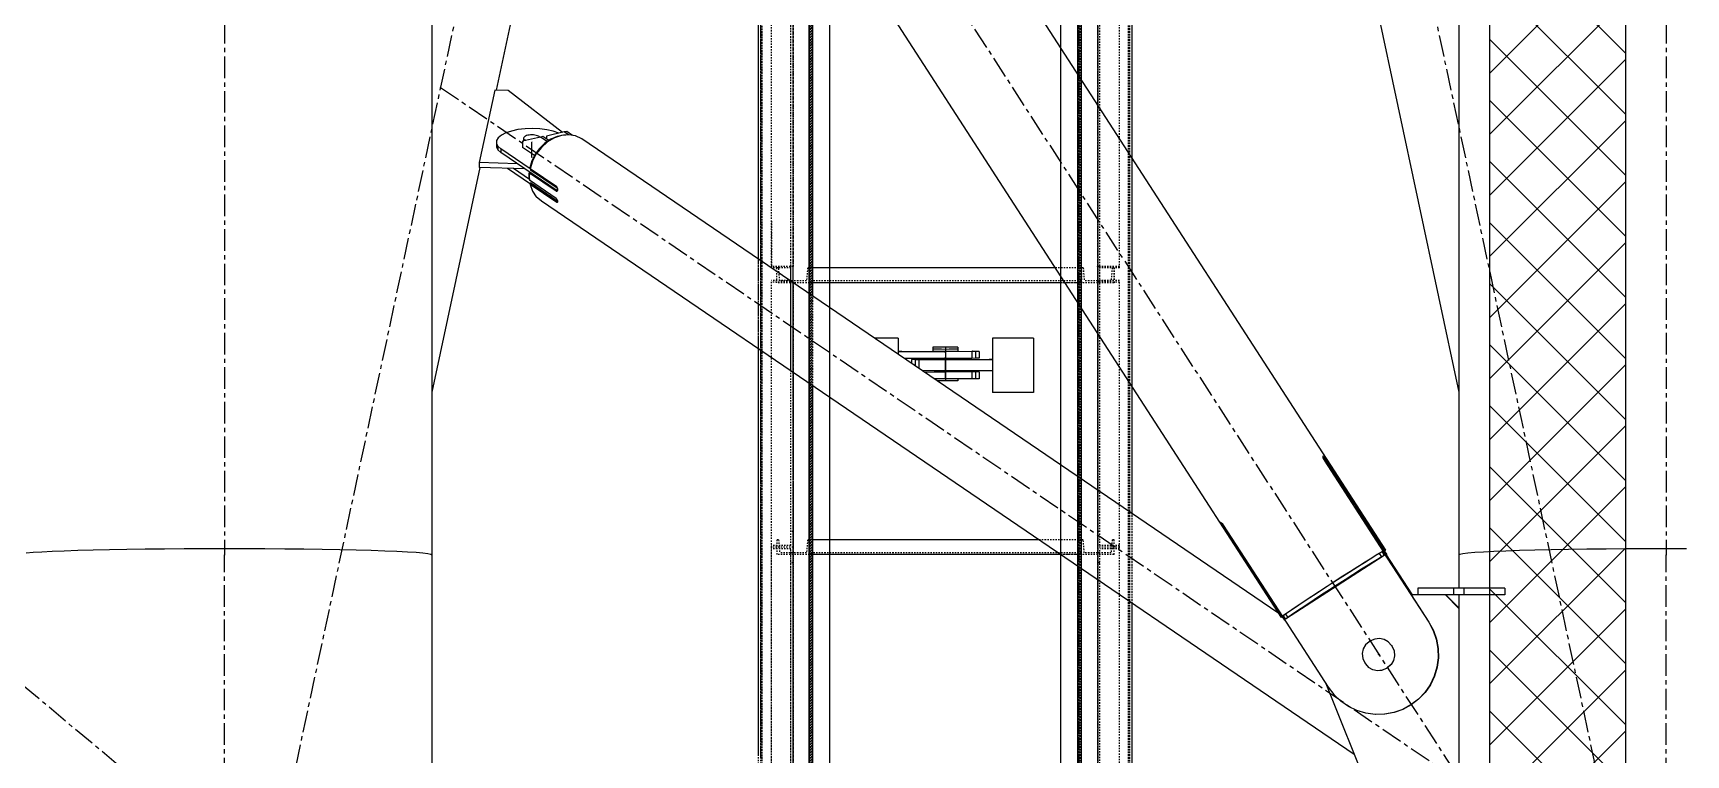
# Model space of a CAD drawing. Header units: millimetres. Extents: x 5143 to 30813, y 232 to 21408.
# Drawn here: x 11770 to 12377, y 10947 to 11212 of the extents above; entities that cross this region are included whole.
import ezdxf

# ---------------------------------------------------------------- set-up
doc = ezdxf.new("R2010")
doc.units = ezdxf.units.MM
doc.header["$LTSCALE"] = 0.25
for name, pattern in [('CENTER', [50.8, 31.75, -6.35, 6.35, -6.35]), ('HIDDEN', [9.525, 6.35, -3.175]), ('XKITLINE00', [0]), ('XKITLINE02', [4, 2, -2]), ('XKITLINE03', [6, 3, -1, 1, -1])]:
    doc.linetypes.add(name, pattern=pattern)

msp = doc.modelspace()

# ---------------------------------------------------------------- hatches: boundary and pattern name
h = msp.add_hatch()
h.set_pattern_fill('ANSI37', color=1, scale=5, style=0)
h.set_pattern_definition([(45, (-69476.393, -4107.69), (-11.2253202, 11.2253202), []), (135, (-69476.393, -4107.69), (-11.2253202, -11.2253202), [])])
h.paths.add_polyline_path([(12355, 11470.27), (12305, 11470.27), (12305, 10170.27), (12355, 10170.27)])

# ---------------------------------------------------------------- linework, layer by layer
at = {"color": 8, "linetype": 'CENTER'}
for p, q in [((11840, 12689.51), (11840, 11020.27)), ((12370, 12689.51), (12370, 11020.27)), ((11840, 11640.27), (12370, 10820.27)), ((12013.58, 11633.65), (11840, 10820.27)), ((12196.41, 11633.65), (12370, 10820.27)), ((11840, 10910.27), (11005.43, 11609.09)), ((11919.38, 11192.24), (12353.76, 10896.35)), ((11953, 11166.56), (11953, 11172.1)), ((12105, 11085.14), (12105, 11095.14)), ((11840, 10620.27), (11840, 11020.27)), ((12370, 10620.27), (12370, 11020.27)), ((12264.21, 10983.64), (12264.6, 10983.64))]:
    msp.add_line(p, q, dxfattribs=at)
at = {"color": 3, "linetype": 'XKITLINE02'}
for p, q in [((12036.31, 10820.42), (12036.31, 11600.44)), ((12037.16, 10820.42), (12037.16, 11600.44)), ((12037.69, 10820.42), (12037.69, 11600.44)), ((12054.92, 10820.42), (12054.92, 11600.44)), ((12055, 10058.83), (12055.01, 11600.44)), ((12055.46, 10820.42), (12055.46, 11600.44)), ((12055.85, 10058.83), (12055.86, 11600.44)), ((12056.31, 10820.42), (12056.31, 11600.44)), ((12062.5, 10058.83), (12062.51, 11600.44)), ((12147.49, 10058.83), (12147.49, 11600.44)), ((12153.69, 10060.36), (12153.69, 11600.44)), ((12154.14, 10058.83), (12154.14, 11600.44)), ((12154.54, 10060.36), (12154.54, 11600.44)), ((12154.99, 10058.83), (12154.99, 11600.44)), ((12155.07, 10060.36), (12155.07, 11600.44)), ((12172.3, 10060.36), (12172.3, 11600.44)), ((12172.84, 10060.36), (12172.84, 11600.44)), ((12173.69, 10060.36), (12173.69, 11600.44)), ((12305, 11470.27), (12305, 10170.27)), ((12355, 11470.27), (12355, 10170.27)), ((12037.16, 10945.77), (12037.16, 11231.06)), ((12037.69, 10945.24), (12037.69, 11231.06)), ((12054.92, 10928), (12054.92, 11231.06)), ((12055, 11231.06), (12055, 10409.49)), ((12055, 10926.62), (12055, 11231.06)), ((12055.46, 10927.47), (12055.46, 11231.06)), ((12055.85, 11231.06), (12055.85, 10409.49)), ((12062.5, 10797.42), (12062.5, 11231.06)), ((12147.49, 10433.94), (12147.49, 11231.06)), ((12153.69, 10443.53), (12153.69, 11231.06)), ((12154.14, 10409.49), (12154.14, 11231.06)), ((12154.54, 10409.49), (12154.54, 11231.06)), ((12154.99, 10409.49), (12154.99, 11231.06)), ((12155.07, 10409.49), (12155.07, 11231.06)), ((12172.3, 10409.49), (12172.3, 11231.06)), ((12172.84, 10409.49), (12172.84, 11231.06)), ((12173.69, 10474.48), (12173.69, 11231.06)), ((12041.01, 11125.85), (12041.01, 11223.17)), ((12041.01, 11125.85), (12041.01, 11223.17)), ((12048.21, 11120.61), (12048.21, 11222.59)), ((12048.21, 11123.52), (12048.21, 11222.59)), ((12049.01, 11120.61), (12049.01, 11223.17)), ((12049.01, 11120.61), (12049.01, 11223.17)), ((12160.98, 11120.61), (12160.98, 11223.17)), ((12160.98, 11120.61), (12160.98, 11223.17)), ((12161.78, 11120.61), (12161.78, 11222.59)), ((12161.78, 11120.61), (12161.78, 11222.59)), ((12168.98, 11125.85), (12168.98, 11223.17)), ((12168.98, 11125.85), (12168.98, 11223.17)), ((12147.49, 11122.46), (12147.49, 11206.61)), ((12153.69, 11112.87), (12153.69, 11197.02)), ((12173.69, 11081.92), (12173.69, 11166.07)), ((12041.01, 11143.06), (12041.01, 11125.85)), ((12048.21, 11120.61), (12048.21, 11139.95)), ((12036.31, 11096.08), (12036.31, 11129.1)), ((12049.01, 11126.43), (12041.01, 11126.43)), ((12049.01, 11126.43), (12041.01, 11126.43)), ((12049.01, 11126.42), (12048.21, 11126.42)), ((12048.21, 11120.99), (12048.21, 11126.42)), ((12049.01, 11126.42), (12048.21, 11126.42)), ((12048.21, 11088.28), (12048.21, 11126.42)), ((12049.01, 11087.74), (12049.01, 11126.42)), ((12049.01, 11023.17), (12049.01, 11126.42)), ((12168.98, 11126.43), (12160.98, 11126.43)), ((12168.98, 11126.43), (12160.98, 11126.43)), ((12160.98, 11023.17), (12160.98, 11126.42)), ((12161.78, 11126.42), (12160.98, 11126.42)), ((12160.98, 11023.17), (12160.98, 11126.42)), ((12161.78, 11126.42), (12160.98, 11126.42)), ((12161.78, 11023.75), (12161.78, 11126.42)), ((12161.78, 11023.75), (12161.78, 11126.42)), ((12048.21, 11125.85), (12041.01, 11125.85)), ((12048.21, 11125.85), (12041.01, 11125.85)), ((12048.21, 11121.2), (12041.01, 11121.2)), ((12041.01, 11093.19), (12041.01, 11121.2)), ((12048.21, 11121.2), (12041.01, 11121.2)), ((12041.01, 11093.19), (12041.01, 11121.2)), ((12049.01, 11120.62), (12041.01, 11120.62)), ((12049.01, 11120.62), (12041.01, 11120.62)), ((12043.69, 11125.92), (12043.01, 11125.92)), ((12043.01, 11120.42), (12043.01, 11125.92)), ((12043.01, 11120.42), (12043.01, 11125.92)), ((12043.69, 11125.92), (12043.01, 11125.92)), ((12043.01, 11120.42), (12043.01, 11125.92)), ((12043.01, 11120.42), (12043.01, 11125.92)), ((12055.01, 11120.42), (12043.01, 11120.42)), ((12055.01, 11120.42), (12043.01, 11120.42)), ((12044.07, 11121.12), (12043.69, 11125.92)), ((12044.07, 11121.12), (12043.69, 11125.92)), ((12044.07, 11121.12), (12043.69, 11125.92)), ((12044.07, 11121.12), (12043.69, 11125.92)), ((12053.94, 11121.12), (12044.07, 11121.12)), ((12053.94, 11121.12), (12044.07, 11121.12)), ((12048.21, 11023.75), (12048.21, 11120.99)), ((12049.01, 11120.61), (12048.21, 11120.61)), ((12049.01, 11120.61), (12048.21, 11120.61)), ((12049.01, 11023.17), (12049.01, 11120.45)), ((12054.33, 11125.92), (12053.94, 11121.12)), ((12054.33, 11125.92), (12053.94, 11121.12)), ((12054.33, 11125.92), (12053.94, 11121.12)), ((12054.33, 11125.92), (12053.94, 11121.12)), ((12055.01, 11125.92), (12054.33, 11125.92)), ((12055.01, 11125.92), (12054.33, 11125.92)), ((12154.99, 11125.92), (12055.01, 11125.92)), ((12055.01, 11120.42), (12055.01, 11125.92)), ((12062.5, 11125.92), (12055.01, 11125.92)), ((12055.01, 11120.42), (12055.01, 11125.92)), ((12055.01, 11125.92), (12055.01, 11120.42)), ((12055.01, 11125.92), (12055.01, 11120.42)), ((12055.01, 11125.92), (12055.01, 11120.42)), ((12055.01, 11125.92), (12055.01, 11120.42)), ((12154.99, 11121.12), (12055.01, 11121.12)), ((12154.99, 11121.12), (12055.01, 11121.12)), ((12154.99, 11120.42), (12055.01, 11120.42)), ((12062.5, 11120.42), (12055.01, 11120.42)), ((12154.99, 11125.92), (12145.25, 11125.92)), ((12154.99, 11120.42), (12147.49, 11120.42)), ((12154.99, 11120.42), (12154.99, 11125.92)), ((12154.99, 11120.42), (12154.99, 11125.92)), ((12154.99, 11125.92), (12154.99, 11120.42)), ((12155.67, 11125.92), (12154.99, 11125.92)), ((12154.99, 11125.92), (12154.99, 11120.42)), ((12154.99, 11125.92), (12154.99, 11120.42)), ((12155.67, 11125.92), (12154.99, 11125.92)), ((12154.99, 11125.92), (12154.99, 11120.42)), ((12166.99, 11120.42), (12154.99, 11120.42)), ((12166.99, 11120.42), (12154.99, 11120.42)), ((12155.67, 11125.92), (12156.05, 11121.12)), ((12155.67, 11125.92), (12156.05, 11121.12)), ((12155.67, 11125.92), (12156.05, 11121.12)), ((12155.67, 11125.92), (12156.05, 11121.12)), ((12165.92, 11121.12), (12156.05, 11121.12)), ((12165.92, 11121.12), (12156.05, 11121.12)), ((12168.98, 11120.62), (12160.98, 11120.62)), ((12168.98, 11120.62), (12160.98, 11120.62)), ((12161.78, 11120.61), (12160.98, 11120.61)), ((12161.78, 11120.61), (12160.98, 11120.61)), ((12168.98, 11125.85), (12161.78, 11125.85)), ((12168.98, 11125.85), (12161.78, 11125.85)), ((12168.98, 11121.2), (12161.78, 11121.2)), ((12168.98, 11121.2), (12161.78, 11121.2)), ((12166.31, 11125.92), (12165.92, 11121.12)), ((12166.31, 11125.92), (12165.92, 11121.12)), ((12166.31, 11125.92), (12165.92, 11121.12)), ((12166.31, 11125.92), (12165.92, 11121.12)), ((12166.99, 11125.92), (12166.31, 11125.92)), ((12166.99, 11125.92), (12166.31, 11125.92)), ((12166.99, 11125.92), (12166.99, 11120.42)), ((12166.99, 11125.92), (12166.99, 11120.42)), ((12166.99, 11125.92), (12166.99, 11120.42)), ((12166.99, 11120.42), (12166.99, 11125.92)), ((12168.98, 11023.17), (12168.98, 11121.2)), ((12168.98, 11023.17), (12168.98, 11121.2)), ((12056.31, 11082.46), (12056.31, 11115.48)), ((12062.5, 11078.23), (12062.5, 11111.25)), ((12041.01, 11023.17), (12041.01, 11093.19)), ((12041.01, 11023.17), (12041.01, 11093.19)), ((12048.21, 11023.75), (12048.21, 11088.28)), ((12049.01, 11087.74), (12049.01, 11023.17)), ((12147.49, 11020.35), (12147.49, 11053.37)), ((12153.69, 11016.12), (12153.69, 11049.14)), ((12173.69, 11002.5), (12173.69, 11035.52)), ((12049.01, 11028.97), (12048.21, 11028.97)), ((12049.01, 11028.97), (12048.21, 11028.97)), ((12161.78, 11028.97), (12160.98, 11028.97)), ((12161.78, 11028.97), (12160.98, 11028.97)), ((12048.21, 11023.75), (12041.01, 11023.75)), ((12048.21, 11023.75), (12041.01, 11023.75)), ((12041.01, 10925.85), (12041.01, 11023.17)), ((12049.01, 11023.17), (12041.01, 11023.17)), ((12041.01, 10926.62), (12041.01, 11023.17)), ((12049.01, 11023.17), (12041.01, 11023.17)), ((12049.01, 11023.17), (12041.01, 11023.17)), ((12049.01, 11023.17), (12041.01, 11023.17)), ((12043.69, 11025.92), (12043.01, 11025.92)), ((12043.01, 11025.92), (12043.01, 11020.42)), ((12043.01, 11025.92), (12043.01, 11020.42)), ((12043.69, 11025.92), (12043.01, 11025.92)), ((12043.01, 11025.92), (12043.01, 11020.42)), ((12043.01, 11025.92), (12043.01, 11020.42)), ((12043.69, 11025.92), (12044.07, 11021.12)), ((12043.69, 11025.92), (12044.07, 11021.12)), ((12043.69, 11025.92), (12044.07, 11021.12)), ((12043.69, 11025.92), (12044.07, 11021.12)), ((12049.01, 10920.61), (12049.01, 11023.17)), ((12049.01, 10933.92), (12049.01, 11023.17)), ((12054.33, 11025.92), (12053.94, 11021.12)), ((12054.33, 11025.92), (12053.94, 11021.12)), ((12054.33, 11025.92), (12053.94, 11021.12)), ((12054.33, 11025.92), (12053.94, 11021.12)), ((12055.01, 11025.92), (12054.33, 11025.92)), ((12055.01, 11025.92), (12054.33, 11025.92)), ((12154.99, 11025.92), (12055.01, 11025.92)), ((12055.01, 11020.42), (12055.01, 11025.92)), ((12062.5, 11025.92), (12055.01, 11025.92)), ((12055.01, 11020.42), (12055.01, 11025.92)), ((12055.01, 11025.92), (12055.01, 11020.42)), ((12055.01, 11025.92), (12055.01, 11020.42)), ((12055.01, 11025.92), (12055.01, 11020.42)), ((12055.01, 11025.92), (12055.01, 11020.42)), ((12154.99, 11025.92), (12139.31, 11025.92)), ((12154.99, 11020.42), (12154.99, 11025.92)), ((12154.99, 11020.42), (12154.99, 11025.92)), ((12154.99, 11020.42), (12154.99, 11025.92)), ((12155.67, 11025.92), (12154.99, 11025.92)), ((12154.99, 11020.42), (12154.99, 11025.92)), ((12154.99, 11020.42), (12154.99, 11025.92)), ((12155.67, 11025.92), (12154.99, 11025.92)), ((12154.99, 11020.42), (12154.99, 11025.92)), ((12156.05, 11021.12), (12155.67, 11025.92)), ((12156.05, 11021.12), (12155.67, 11025.92)), ((12156.05, 11021.12), (12155.67, 11025.92)), ((12156.05, 11021.12), (12155.67, 11025.92)), ((12160.98, 10920.61), (12160.98, 11023.17)), ((12168.98, 11023.17), (12160.98, 11023.17)), ((12160.98, 10920.61), (12160.98, 11023.17)), ((12168.98, 11023.17), (12160.98, 11023.17)), ((12168.98, 11023.17), (12160.98, 11023.17)), ((12168.98, 11023.17), (12160.98, 11023.17)), ((12168.98, 11023.75), (12161.78, 11023.75)), ((12168.98, 11023.75), (12161.78, 11023.75)), ((12166.31, 11025.92), (12165.92, 11021.12)), ((12166.31, 11025.92), (12165.92, 11021.12)), ((12166.31, 11025.92), (12165.92, 11021.12)), ((12166.31, 11025.92), (12165.92, 11021.12)), ((12166.99, 11025.92), (12166.31, 11025.92)), ((12166.99, 11025.92), (12166.31, 11025.92)), ((12166.99, 11020.42), (12166.99, 11025.92)), ((12166.99, 11020.42), (12166.99, 11025.92)), ((12166.99, 11020.42), (12166.99, 11025.92)), ((12166.99, 11020.42), (12166.99, 11025.92)), ((12168.98, 10925.85), (12168.98, 11023.17)), ((12168.98, 10925.85), (12168.98, 11023.17)), ((12048.21, 11022.59), (12041.01, 11022.59)), ((12048.21, 11022.59), (12041.01, 11022.59)), ((12055.01, 11020.42), (12043.01, 11020.42)), ((12055.01, 11020.42), (12043.01, 11020.42)), ((12053.94, 11021.12), (12044.07, 11021.12)), ((12053.94, 11021.12), (12044.07, 11021.12)), ((12048.21, 10920.61), (12048.21, 11022.59)), ((12048.21, 10925.85), (12048.21, 11022.59)), ((12049.01, 11017.35), (12048.21, 11017.35)), ((12049.01, 11017.35), (12048.21, 11017.35)), ((12154.99, 11021.12), (12055.01, 11021.12)), ((12154.99, 11021.12), (12055.01, 11021.12)), ((12154.99, 11020.42), (12055.01, 11020.42)), ((12062.5, 11020.42), (12055.01, 11020.42)), ((12154.99, 11020.42), (12147.38, 11020.42)), ((12166.99, 11020.42), (12154.99, 11020.42)), ((12166.99, 11020.42), (12154.99, 11020.42)), ((12165.92, 11021.12), (12156.05, 11021.12)), ((12165.92, 11021.12), (12156.05, 11021.12)), ((12161.78, 11017.35), (12160.98, 11017.35)), ((12161.78, 11017.35), (12160.98, 11017.35)), ((12161.78, 10920.61), (12161.78, 11022.59)), ((12168.98, 11022.59), (12161.78, 11022.59)), ((12161.78, 10920.61), (12161.78, 11022.59)), ((12168.98, 11022.59), (12161.78, 11022.59))]:
    msp.add_line(p, q, dxfattribs=at)
at = {"color": 1, "linetype": 'XKITLINE03'}
for p, q in [((12049.01, 10820.42), (12049.01, 11600.44)), ((12055.01, 11600.44), (12055, 10058.83)), ((12154.99, 10058.83), (12154.99, 11600.44)), ((12160.99, 11600.44), (12160.99, 10060.36)), ((12055, 11231.06), (12055, 10409.49)), ((12154.99, 10409.49), (12154.99, 11231.06)), ((12160.99, 10409.49), (12160.99, 11231.06)), ((12049.01, 11223.17), (12049.01, 11126.43)), ((12049.01, 11223.17), (12049.01, 11126.43)), ((12160.98, 11126.43), (12160.98, 11223.17)), ((12160.98, 11126.43), (12160.98, 11223.17)), ((12049.01, 11120.62), (12049.01, 11023.17)), ((12049.01, 11120.62), (12049.01, 11023.17)), ((12154.99, 11120.42), (12055.01, 11120.42)), ((12154.99, 11120.42), (12055.01, 11120.42)), ((12055.01, 11120.42), (12055.01, 11120.42)), ((12055.01, 11120.42), (12055.01, 11120.42)), ((12154.99, 11120.42), (12154.99, 11120.42)), ((12154.99, 11120.42), (12154.99, 11120.42)), ((12160.98, 11023.17), (12160.98, 11120.62)), ((12160.98, 11023.17), (12160.98, 11120.62)), ((12049.01, 11023.17), (12049.01, 10926.43)), ((12049.01, 11023.17), (12049.01, 10926.43)), ((12160.98, 10926.43), (12160.98, 11023.17)), ((12160.98, 10926.43), (12160.98, 11023.17)), ((12154.99, 11020.42), (12055.01, 11020.42)), ((12154.99, 11020.42), (12055.01, 11020.42)), ((12055.01, 11020.42), (12055.01, 11020.42)), ((12055.01, 11020.42), (12055.01, 11020.42)), ((12154.99, 11020.42), (12154.99, 11020.42)), ((12154.99, 11020.42), (12154.99, 11020.42))]:
    msp.add_line(p, q, dxfattribs=at)
at = {"color": 8, "linetype": 'XKITLINE00'}
for p, q in [((12293.8, 11603.4), (12293.8, 11020.27)), ((11986.68, 11455.4), (12266.76, 11022.07)), ((11916.2, 11434.67), (11916.2, 11020.27)), ((11948.33, 11430.58), (12228.41, 10997.26)), ((11946.12, 11220.42), (11939.89, 11191.23)), ((12263.87, 11220.42), (12293.8, 11080.2)), ((11939.32, 11191.24), (11933.64, 11164.62)), ((11944.31, 11191.09), (11939.32, 11191.24)), ((11964.19, 11175.67), (11944.31, 11191.09)), ((11943.38, 11175.5), (11941.75, 11174.66)), ((11945.44, 11176.19), (11943.38, 11175.5)), ((11947.83, 11176.7), (11945.44, 11176.19)), ((11950.45, 11177.01), (11947.83, 11176.7)), ((11953.17, 11177.1), (11950.45, 11177.01)), ((11951.98, 11174.7), (11951.49, 11174.62)), ((11952.51, 11174.75), (11951.98, 11174.7)), ((11953.04, 11174.77), (11952.51, 11174.75)), ((11953.58, 11174.75), (11953.04, 11174.77)), ((11955.89, 11176.98), (11953.17, 11177.1)), ((11954.1, 11174.69), (11953.58, 11174.75)), ((11954.59, 11174.6), (11954.1, 11174.69)), ((11958.49, 11176.65), (11955.89, 11176.98)), ((11964.9, 11175.84), (11958.3, 11174.32)), ((11960.84, 11176.11), (11958.49, 11176.65)), ((11962.85, 11175.4), (11960.84, 11176.11)), ((11964.6, 11174.68), (11962.23, 11174.17)), ((11962.9, 11175.38), (11962.85, 11175.4)), ((11966.55, 11174.77), (11963.9, 11174.52)), ((11965.45, 11174.67), (11964.6, 11174.68)), ((11965.77, 11176.02), (11964.9, 11175.84)), ((11966.47, 11174.77), (11964.9, 11175.84)), ((11967.92, 11174.56), (11965.77, 11176.02)), ((11969.07, 11174.38), (11966.55, 11174.77)), ((11940, 11172.69), (11939.96, 11171.65)), ((11939.96, 11171.65), (11939.96, 11170.26)), ((11939.96, 11171.65), (11940.49, 11170.62)), ((11939.96, 11170.26), (11940.49, 11169.23)), ((11940.6, 11173.71), (11940, 11172.69)), ((11940.49, 11170.62), (11940.49, 11169.23)), ((11941.58, 11169.66), (11940.49, 11170.62)), ((11941.58, 11168.27), (11940.49, 11169.23)), ((11941.75, 11174.66), (11940.6, 11173.71)), ((11941.58, 11169.66), (11941.58, 11168.27)), ((11952.33, 11162.34), (11941.58, 11169.66)), ((11956.17, 11173.97), (11949.58, 11172.46)), ((11949.58, 11172.46), (11949.58, 11170.15)), ((11953.95, 11167.17), (11949.58, 11170.15)), ((11949.96, 11173.8), (11949.91, 11173.6)), ((11949.91, 11173.6), (11949.95, 11173.39)), ((11949.91, 11173.6), (11949.91, 11172.86)), ((11949.91, 11172.86), (11949.95, 11172.65)), ((11949.91, 11172.86), (11949.91, 11172.53)), ((11949.91, 11172.86), (11949.95, 11172.65)), ((11949.95, 11173.39), (11950.08, 11173.19)), ((11949.95, 11172.65), (11950.01, 11172.56)), ((11949.95, 11172.65), (11950.01, 11172.56)), ((11950.11, 11174), (11949.96, 11173.8)), ((11950.3, 11173.01), (11950.08, 11173.19)), ((11950.34, 11174.19), (11950.11, 11174)), ((11950.6, 11172.83), (11950.3, 11173.01)), ((11950.3, 11173.01), (11950.3, 11172.62)), ((11950.66, 11174.36), (11950.34, 11174.19)), ((11950.83, 11172.75), (11950.6, 11172.83)), ((11951.04, 11174.5), (11950.66, 11174.36)), ((11951.49, 11174.62), (11951.04, 11174.5)), ((11955.81, 11169.83), (11954.19, 11167.65)), ((11955.03, 11174.48), (11954.59, 11174.6)), ((11956.48, 11170.18), (11954.59, 11167.78)), ((11955.41, 11174.33), (11955.03, 11174.48)), ((11955.71, 11174.16), (11955.41, 11174.33)), ((11955.93, 11173.97), (11955.71, 11174.16)), ((11957.74, 11171.7), (11955.81, 11169.83)), ((11955.93, 11173.97), (11955.97, 11173.92)), ((11957.05, 11174.16), (11956.17, 11173.97)), ((11958.62, 11172.31), (11956.17, 11173.97)), ((11958.74, 11172.17), (11956.48, 11170.18)), ((11959.21, 11172.69), (11957.05, 11174.16)), ((11958.62, 11172.29), (11957.74, 11171.7)), ((11958.3, 11174.32), (11958.3, 11173.3)), ((11958.66, 11172.31), (11958.62, 11172.31)), ((11958.62, 11172.31), (11958.62, 11172.29)), ((11959.91, 11173.16), (11958.63, 11172.3)), ((11961.25, 11173.64), (11958.74, 11172.17)), ((11962.23, 11174.17), (11959.91, 11173.16)), ((11963.9, 11174.52), (11961.25, 11173.64)), ((11971.33, 11173.36), (11969.07, 11174.38)), ((12227.27, 10999.02), (11971.33, 11173.36)), ((11933.82, 11162.76), (11916.2, 11080.2)), ((11933.64, 11164.62), (11933.64, 11162.77)), ((11947.58, 11164.18), (11933.64, 11164.62)), ((11950.43, 11162.25), (11933.64, 11162.77)), ((11962.25, 11154.19), (11941.58, 11168.27)), ((11952.97, 11165.24), (11952.18, 11162.7)), ((11952.39, 11162.56), (11952.18, 11162.7)), ((11953.18, 11165.09), (11952.31, 11162.29)), ((11954.19, 11167.65), (11952.97, 11165.24)), ((11953.18, 11165.09), (11952.97, 11165.24)), ((11954.59, 11167.78), (11953.18, 11165.09)), ((11952.48, 11156.69), (11944.03, 11162.45)), ((11952.11, 11158.33), (11946.16, 11162.38)), ((11951.87, 11160.42), (11951.86, 11159.77)), ((11951.86, 11159.77), (11951.87, 11159.12)), ((11951.92, 11161.08), (11951.87, 11160.42)), ((11952.09, 11160.27), (11951.87, 11160.42)), ((11951.87, 11159.12), (11951.92, 11158.49)), ((11952.03, 11159.01), (11951.87, 11159.12)), ((11952.09, 11161.11), (11951.92, 11161.08)), ((11952.41, 11160.74), (11951.92, 11161.08)), ((11952.1, 11158.36), (11951.92, 11158.49)), ((11952.13, 11160.68), (11952, 11159.36)), ((11952, 11159.36), (11952.13, 11158.1)), ((11952.58, 11160.78), (11952.13, 11160.68)), ((11961.91, 11154.03), (11952.13, 11160.68)), ((11961.91, 11151.44), (11952.13, 11158.1)), ((11952.22, 11156.87), (11952.32, 11156.57)), ((11962.09, 11155.64), (11952.31, 11162.29)), ((11952.81, 11156.67), (11952.31, 11156.56)), ((11952.31, 11156.56), (11953.18, 11154.14)), ((11962.09, 11149.9), (11952.31, 11156.56)), ((11952.58, 11160.78), (11952.41, 11160.74)), ((11952.48, 11162.18), (11952.48, 11161.82)), ((11952.61, 11162.09), (11952.48, 11161.82)), ((11962.25, 11155.16), (11952.48, 11161.82)), ((11962.25, 11150.45), (11952.48, 11157.11)), ((11952.48, 11157.11), (11952.48, 11156.69)), ((11952.48, 11157.11), (11952.7, 11156.74)), ((11952.7, 11156.74), (11952.48, 11156.69)), ((11952.67, 11156.64), (11952.56, 11156.71)), ((11952.81, 11156.67), (11952.67, 11156.64)), ((11962.41, 11150.13), (11952.7, 11156.74)), ((11953.18, 11154.14), (11954.59, 11152.05)), ((11956.48, 11150.46), (11954.59, 11152.05)), ((12255.33, 10946.89), (11956.48, 11150.46)), ((11962.25, 11154.1), (11961.91, 11154.03)), ((11962.04, 11153.98), (11961.91, 11154.03)), ((11962.04, 11151.31), (11961.91, 11151.44)), ((11962.17, 11154.01), (11962.04, 11153.98)), ((11962.04, 11151.31), (11962.17, 11151.12)), ((11962.09, 11155.64), (11962.2, 11155.49)), ((11962.28, 11154.13), (11962.17, 11154.01)), ((11962.17, 11151.12), (11962.28, 11150.89)), ((11962.2, 11155.49), (11962.3, 11155.31)), ((11962.31, 11155.29), (11962.25, 11155.16)), ((11962.25, 11155.16), (11962.25, 11154.19)), ((11962.31, 11154.2), (11962.25, 11154.19)), ((11962.25, 11150.95), (11962.25, 11150.45)), ((11962.25, 11150.45), (11962.41, 11150.19)), ((11962.36, 11154.31), (11962.28, 11154.13)), ((11962.28, 11150.89), (11962.36, 11150.64)), ((11962.3, 11155.31), (11962.38, 11155.07)), ((11962.41, 11154.55), (11962.36, 11154.31)), ((11962.36, 11150.64), (11962.41, 11150.39)), ((11962.38, 11155.07), (11962.41, 11154.81)), ((11962.41, 11154.81), (11962.41, 11154.55)), ((11962.41, 11150.39), (11962.41, 11150.16)), ((11962.36, 11149.96), (11962.09, 11149.9)), ((11962.2, 11149.87), (11962.09, 11149.9)), ((11962.3, 11149.88), (11962.2, 11149.87)), ((11962.38, 11149.99), (11962.3, 11149.88)), ((11962.41, 11150.16), (11962.38, 11149.99)), ((12087.63, 11100.03), (12078.98, 11100.03)), ((12087.63, 11100.03), (12087.63, 11094.14)), ((12100.4, 11096.74), (12100.4, 11095.94)), ((12100.62, 11096.73), (12100.4, 11096.74)), ((12100.62, 11096.74), (12100.4, 11096.74)), ((12100.62, 11095.93), (12100.4, 11095.94)), ((12100.4, 11095.94), (12100.4, 11095.14)), ((12100.62, 11095.93), (12100.4, 11095.94)), ((12101.27, 11096.75), (12100.62, 11096.74)), ((12101.27, 11096.72), (12100.62, 11096.73)), ((12101.27, 11095.92), (12100.62, 11095.93)), ((12101.27, 11095.92), (12100.62, 11095.93)), ((12102.29, 11096.75), (12101.27, 11096.75)), ((12102.29, 11096.72), (12101.27, 11096.72)), ((12102.29, 11095.92), (12101.27, 11095.92)), ((12102.29, 11095.92), (12101.27, 11095.92)), ((12103.57, 11096.76), (12102.29, 11096.75)), ((12103.57, 11096.72), (12102.29, 11096.72)), ((12103.57, 11095.92), (12102.29, 11095.92)), ((12103.57, 11095.92), (12102.29, 11095.92)), ((12105, 11096.76), (12103.57, 11096.76)), ((12105, 11096.71), (12103.57, 11096.72)), ((12105, 11095.91), (12103.57, 11095.92)), ((12105, 11095.91), (12103.57, 11095.92)), ((12105, 11096.76), (12105, 11096.71)), ((12106.42, 11096.76), (12105, 11096.76)), ((12106.42, 11096.72), (12105, 11096.71)), ((12105, 11096.71), (12105, 11095.91)), ((12106.42, 11095.92), (12105, 11095.91)), ((12106.42, 11095.92), (12105, 11095.91)), ((12105, 11095.91), (12105, 11095.11)), ((12107.7, 11096.75), (12106.42, 11096.76)), ((12107.7, 11096.72), (12106.42, 11096.72)), ((12107.7, 11095.92), (12106.42, 11095.92)), ((12107.7, 11095.92), (12106.42, 11095.92)), ((12108.72, 11096.75), (12107.7, 11096.75)), ((12108.72, 11096.72), (12107.7, 11096.72)), ((12108.72, 11095.92), (12107.7, 11095.92)), ((12108.72, 11095.92), (12107.7, 11095.92)), ((12109.37, 11096.74), (12108.72, 11096.75)), ((12109.37, 11096.73), (12108.72, 11096.72)), ((12109.37, 11095.93), (12108.72, 11095.92)), ((12109.37, 11095.93), (12108.72, 11095.92)), ((12109.6, 11096.74), (12109.37, 11096.73)), ((12109.6, 11096.74), (12109.37, 11096.74)), ((12109.6, 11095.94), (12109.37, 11095.93)), ((12109.6, 11095.94), (12109.37, 11095.93)), ((12109.6, 11096.74), (12109.6, 11095.94)), ((12109.6, 11095.94), (12109.6, 11095.14)), ((12137.36, 11100.03), (12122.36, 11100.03)), ((12122.36, 11100.03), (12122.36, 11080.03)), ((12137.36, 11100.03), (12137.36, 11080.03)), ((12088.02, 11095.17), (12087.63, 11095.17)), ((12105, 11095.04), (12087.63, 11095.04)), ((12088.91, 11095.19), (12088.02, 11095.17)), ((12105, 11092.54), (12089.98, 11092.54)), ((12092.59, 11092.14), (12092.53, 11092.13)), ((12092.53, 11092.13), (12092.53, 11090.8)), ((12092.97, 11092.12), (12092.53, 11092.13)), ((12093.14, 11092.16), (12092.59, 11092.14)), ((12092.59, 11092.14), (12092.59, 11092.13)), ((12093.88, 11092.11), (12092.97, 11092.12)), ((12094.98, 11092.19), (12093.14, 11092.16)), ((12093.14, 11092.16), (12093.14, 11092.12)), ((12093.88, 11092.11), (12093.88, 11089.88)), ((12095.24, 11092.1), (12093.88, 11092.11)), ((12095.18, 11092.19), (12094.98, 11092.19)), ((12094.98, 11092.19), (12094.98, 11092.1)), ((12095.24, 11092.1), (12095.24, 11088.96)), ((12105, 11092.04), (12095.24, 11092.1)), ((12100.62, 11095.13), (12100.4, 11095.14)), ((12101.27, 11095.12), (12100.62, 11095.13)), ((12100.85, 11095.13), (12100.85, 11095.04)), ((12101, 11092.14), (12100.85, 11092.14)), ((12101.16, 11092.13), (12100.85, 11092.14)), ((12100.85, 11092.14), (12100.85, 11092.06)), ((12101, 11095.13), (12101, 11095.04)), ((12101, 11092.54), (12101, 11092.06)), ((12102.06, 11092.12), (12101.16, 11092.13)), ((12102.29, 11095.12), (12101.27, 11095.12)), ((12103.41, 11092.12), (12102.06, 11092.12)), ((12103.57, 11095.12), (12102.29, 11095.12)), ((12105, 11092.12), (12103.41, 11092.12)), ((12105, 11095.11), (12103.57, 11095.12)), ((12106.42, 11095.12), (12105, 11095.11)), ((12114.75, 11095.1), (12105, 11095.04)), ((12105, 11095.04), (12105, 11092.54)), ((12114.75, 11092.6), (12105, 11092.54)), ((12106.58, 11092.12), (12105, 11092.12)), ((12105, 11092.04), (12105, 11088.04)), ((12122.36, 11092.04), (12105, 11092.04)), ((12107.7, 11095.12), (12106.42, 11095.12)), ((12107.93, 11092.12), (12106.58, 11092.12)), ((12108.72, 11095.12), (12107.7, 11095.12)), ((12108.83, 11092.13), (12107.93, 11092.12)), ((12109.37, 11095.13), (12108.72, 11095.12)), ((12109.15, 11092.14), (12108.83, 11092.13)), ((12109, 11095.13), (12109, 11095.06)), ((12109, 11092.56), (12109, 11092.04)), ((12109.15, 11092.14), (12109, 11092.14)), ((12109.15, 11095.13), (12109.15, 11095.06)), ((12109.15, 11092.14), (12109.15, 11092.04)), ((12109.6, 11095.14), (12109.37, 11095.13)), ((12116.11, 11095.11), (12114.75, 11095.1)), ((12114.75, 11095.1), (12114.75, 11092.6)), ((12116.11, 11092.61), (12114.75, 11092.6)), ((12115.01, 11095.19), (12114.81, 11095.19)), ((12115.01, 11095.19), (12115.01, 11095.1)), ((12116.85, 11095.16), (12115.01, 11095.19)), ((12117.02, 11095.12), (12116.11, 11095.11)), ((12116.11, 11095.11), (12116.11, 11092.61)), ((12117.02, 11092.62), (12116.11, 11092.61)), ((12116.85, 11095.16), (12116.85, 11095.12)), ((12117.4, 11095.14), (12116.85, 11095.16)), ((12117.46, 11095.13), (12117.02, 11095.12)), ((12117.46, 11092.63), (12117.02, 11092.62)), ((12117.4, 11095.14), (12117.4, 11095.13)), ((12117.46, 11095.13), (12117.4, 11095.14)), ((12117.46, 11095.13), (12117.46, 11092.63)), ((12121.97, 11092.17), (12121.09, 11092.19)), ((12122.36, 11092.17), (12121.97, 11092.17)), ((12105, 11088.04), (12096.51, 11088.09)), ((12105, 11087.54), (12097.32, 11087.54)), ((12100.85, 11087.64), (12100.85, 11087.54)), ((12101, 11087.64), (12100.85, 11087.64)), ((12101.16, 11087.63), (12100.85, 11087.64)), ((12105, 11085.04), (12100.99, 11085.04)), ((12101, 11088.06), (12101, 11087.54)), ((12102.06, 11087.62), (12101.16, 11087.63)), ((12102.29, 11084.32), (12102.04, 11084.32)), ((12103.41, 11087.62), (12102.06, 11087.62)), ((12103.57, 11084.32), (12102.29, 11084.32)), ((12105, 11087.62), (12103.41, 11087.62)), ((12105, 11084.31), (12103.57, 11084.32)), ((12122.36, 11088.04), (12105, 11088.04)), ((12106.58, 11087.62), (12105, 11087.62)), ((12114.75, 11087.6), (12105, 11087.54)), ((12105, 11087.54), (12105, 11085.04)), ((12114.75, 11085.1), (12105, 11085.04)), ((12105, 11085.04), (12105, 11084.31)), ((12106.42, 11084.32), (12105, 11084.31)), ((12107.7, 11084.32), (12106.42, 11084.32)), ((12107.93, 11087.62), (12106.58, 11087.62)), ((12108.72, 11084.32), (12107.7, 11084.32)), ((12108.83, 11087.63), (12107.93, 11087.62)), ((12109.37, 11084.33), (12108.72, 11084.32)), ((12109.15, 11087.64), (12108.83, 11087.63)), ((12109, 11088.04), (12109, 11087.56)), ((12109.15, 11087.64), (12109, 11087.64)), ((12109.15, 11087.64), (12109.15, 11087.56)), ((12109.6, 11084.34), (12109.37, 11084.33)), ((12109.6, 11085.07), (12109.6, 11084.34)), ((12116.11, 11087.61), (12114.75, 11087.6)), ((12114.75, 11087.6), (12114.75, 11085.1)), ((12116.11, 11085.11), (12114.75, 11085.1)), ((12115.01, 11087.69), (12114.81, 11087.69)), ((12115.01, 11087.69), (12115.01, 11087.6)), ((12116.85, 11087.66), (12115.01, 11087.69)), ((12117.02, 11087.62), (12116.11, 11087.61)), ((12116.11, 11087.61), (12116.11, 11085.11)), ((12117.02, 11085.12), (12116.11, 11085.11)), ((12116.85, 11087.66), (12116.85, 11087.62)), ((12117.4, 11087.64), (12116.85, 11087.66)), ((12117.46, 11087.63), (12117.02, 11087.62)), ((12117.46, 11085.13), (12117.02, 11085.12)), ((12117.4, 11087.64), (12117.4, 11087.63)), ((12117.46, 11087.63), (12117.4, 11087.64)), ((12117.46, 11087.63), (12117.46, 11085.13)), ((12137.36, 11080.03), (12122.36, 11080.03)), ((12243.75, 11056.48), (12243.74, 11056.32)), ((12243.74, 11056.32), (12243.78, 11056.1)), ((12243.81, 11056.57), (12243.75, 11056.48)), ((12243.78, 11056.1), (12243.87, 11055.83)), ((12243.91, 11056.58), (12243.81, 11056.57)), ((12243.87, 11055.83), (12244.02, 11055.54)), ((12244.03, 11056.47), (12243.92, 11056.57)), ((12244.02, 11055.54), (12244.19, 11055.24)), ((12244.03, 11056.47), (12244.17, 11056.31)), ((12244.54, 11055.82), (12244.04, 11055.49)), ((12244.17, 11056.31), (12244.35, 11056.08)), ((12244.19, 11055.24), (12265.9, 11021.65)), ((12244.73, 11055.52), (12244.23, 11055.2)), ((12244.23, 11055.2), (12282.76, 10995.58)), ((12244.35, 11056.08), (12244.54, 11055.82)), ((12244.54, 11055.82), (12244.73, 11055.52)), ((12244.73, 11055.52), (12266.44, 11021.94)), ((12206.17, 11032.21), (12206.14, 11032.14)), ((12206.14, 11032.12), (12206.2, 11032)), ((12206.26, 11032.22), (12206.17, 11032.21)), ((12206.2, 11032), (12206.31, 11031.8)), ((12206.4, 11032.15), (12206.26, 11032.22)), ((12206.31, 11031.8), (12206.45, 11031.56)), ((12206.57, 11032.01), (12206.4, 11032.15)), ((12206.45, 11031.56), (12206.62, 11031.28)), ((12206.57, 11032.01), (12206.76, 11031.81)), ((12206.99, 11031.52), (12206.62, 11031.28)), ((12206.62, 11031.28), (12206.81, 11030.98)), ((12206.76, 11031.81), (12206.96, 11031.56)), ((12207.19, 11031.23), (12206.81, 11030.98)), ((12206.81, 11030.98), (12228.52, 10997.39)), ((12206.96, 11031.56), (12207.16, 11031.27)), ((12207.16, 11031.27), (12228.87, 10997.68)), ((11769.6, 11021.16), (11767.08, 11020.94)), ((11772.79, 11021.36), (11769.6, 11021.16)), ((11776.64, 11021.55), (11772.79, 11021.36)), ((11781.09, 11021.73), (11776.64, 11021.55)), ((11786.11, 11021.9), (11781.09, 11021.73)), ((11791.65, 11022.05), (11786.11, 11021.9)), ((11797.66, 11022.19), (11791.65, 11022.05)), ((11804.07, 11022.3), (11797.66, 11022.19)), ((11810.83, 11022.4), (11804.07, 11022.3)), ((11817.88, 11022.48), (11810.83, 11022.4)), ((11825.13, 11022.53), (11817.88, 11022.48)), ((11832.53, 11022.56), (11825.13, 11022.53)), ((11840, 11022.58), (11832.53, 11022.56)), ((11847.46, 11022.56), (11840, 11022.58)), ((11854.86, 11022.53), (11847.46, 11022.56)), ((11862.12, 11022.48), (11854.86, 11022.53)), ((11869.16, 11022.4), (11862.12, 11022.48)), ((11875.92, 11022.3), (11869.16, 11022.4)), ((11882.33, 11022.19), (11875.92, 11022.3)), ((11888.34, 11022.05), (11882.33, 11022.19)), ((11893.88, 11021.9), (11888.34, 11022.05)), ((11898.9, 11021.73), (11893.88, 11021.9)), ((11903.35, 11021.55), (11898.9, 11021.73)), ((11907.2, 11021.36), (11903.35, 11021.55)), ((11910.39, 11021.16), (11907.2, 11021.36)), ((11912.91, 11020.94), (11910.39, 11021.16)), ((11912.91, 11020.94), (11910.39, 11021.15)), ((11912.92, 11020.94), (11912.91, 11020.94)), ((11914.73, 11020.72), (11912.91, 11020.94)), ((11914.73, 11020.72), (11912.92, 11020.94)), ((11915.83, 11020.5), (11914.73, 11020.72)), ((11915.83, 11020.5), (11914.73, 11020.72)), ((11916.2, 11020.27), (11915.83, 11020.5)), ((11916.2, 11020.27), (11915.83, 11020.5)), ((11916.2, 11020.27), (11916.2, 10857.27)), ((12266.36, 11020.16), (12230.04, 10996.66)), ((12259.29, 11017.64), (12256.47, 11015.87)), ((12259.03, 11017.46), (12256.59, 11015.93)), ((12261.19, 11018.8), (12259.03, 11017.46)), ((12261.75, 11019.17), (12259.29, 11017.64)), ((12262, 11017.54), (12259.84, 11016.2)), ((12263.02, 11019.93), (12261.19, 11018.8)), ((12263.79, 11020.41), (12261.75, 11019.17)), ((12263.83, 11018.67), (12262, 11017.54)), ((12264.48, 11020.8), (12263.02, 11019.93)), ((12265.33, 11021.33), (12263.79, 11020.41)), ((12265.3, 11019.55), (12263.83, 11018.67)), ((12265.54, 11021.42), (12264.48, 11020.8)), ((12264.48, 11020.8), (12265.3, 11019.55)), ((12266.36, 11020.16), (12265.3, 11019.55)), ((12265.9, 11021.65), (12265.33, 11021.33)), ((12265.9, 11021.65), (12265.54, 11021.42)), ((12265.85, 11021.61), (12265.54, 11021.41)), ((12265.54, 11021.42), (12266.36, 11020.16)), ((12265.88, 11021.61), (12265.85, 11021.61)), ((12265.85, 11021.61), (12282.68, 10995.58)), ((12265.87, 11021.63), (12265.88, 11021.61)), ((12266.44, 11021.94), (12265.94, 11021.61)), ((12266.08, 11021.7), (12265.94, 11021.61)), ((12266.25, 11021.78), (12266.08, 11021.7)), ((12266.08, 11021.7), (12266.89, 11020.44)), ((12266.34, 11021.8), (12266.25, 11021.78)), ((12266.25, 11021.78), (12267.06, 11020.52)), ((12266.34, 11021.8), (12267.15, 11020.54)), ((12266.65, 11021.94), (12266.37, 11021.76)), ((12266.76, 11022.07), (12266.44, 11021.94)), ((12266.76, 11022.07), (12266.65, 11021.94)), ((12266.89, 11020.44), (12266.76, 11020.35)), ((12267.1, 11020.44), (12266.82, 11020.26)), ((12267.06, 11020.52), (12266.89, 11020.44)), ((12266.97, 11020.35), (12276.48, 11005.64)), ((12267.03, 11020.4), (12276.57, 11005.64)), ((12267.15, 11020.54), (12267.06, 11020.52)), ((12267.17, 11020.52), (12267.1, 11020.44)), ((12267.15, 11020.54), (12267.17, 11020.52)), ((12294.16, 11020.5), (12293.8, 11020.27)), ((12294.16, 11020.5), (12293.8, 11020.27)), ((12293.8, 11020.27), (12293.8, 11008.13)), ((12295.26, 11020.72), (12294.16, 11020.5)), ((12295.26, 11020.72), (12294.16, 11020.5)), ((12297.07, 11020.94), (12295.26, 11020.72)), ((12297.08, 11020.94), (12295.26, 11020.72)), ((12297.08, 11020.94), (12297.07, 11020.94)), ((12299.6, 11021.16), (12297.08, 11020.94)), ((12299.6, 11021.15), (12297.08, 11020.94)), ((12302.79, 11021.36), (12299.6, 11021.16)), ((12306.64, 11021.55), (12302.79, 11021.36)), ((12311.09, 11021.73), (12306.64, 11021.55)), ((12316.11, 11021.9), (12311.09, 11021.73)), ((12321.65, 11022.05), (12316.11, 11021.9)), ((12327.66, 11022.19), (12321.65, 11022.05)), ((12334.07, 11022.3), (12327.66, 11022.19)), ((12340.83, 11022.4), (12334.07, 11022.3)), ((12347.88, 11022.48), (12340.83, 11022.4)), ((12355.13, 11022.53), (12347.88, 11022.48)), ((12362.53, 11022.56), (12355.13, 11022.53)), ((12370, 11022.58), (12362.53, 11022.56)), ((12377.46, 11022.56), (12370, 11022.58)), ((12248.25, 11010.61), (12245.35, 11008.73)), ((12250.12, 11011.82), (12246.78, 11009.67)), ((12251.14, 11012.46), (12248.25, 11010.61)), ((12251.95, 11011.2), (12249.06, 11009.35)), ((12253.38, 11013.91), (12250.12, 11011.82)), ((12253.94, 11014.25), (12251.14, 11012.46)), ((12254.75, 11012.99), (12251.95, 11011.2)), ((12256.47, 11015.87), (12253.38, 11013.91)), ((12256.59, 11015.93), (12253.94, 11014.25)), ((12257.41, 11014.67), (12254.75, 11012.99)), ((12259.84, 11016.2), (12257.41, 11014.67)), ((12239.77, 11005.08), (12237.23, 11003.4)), ((12240.27, 11005.42), (12237.3, 11003.46)), ((12242.49, 11006.87), (12239.77, 11005.08)), ((12243.46, 11007.51), (12240.27, 11005.42)), ((12243.31, 11005.61), (12240.58, 11003.82)), ((12245.35, 11008.73), (12242.49, 11006.87)), ((12246.16, 11007.47), (12243.31, 11005.61)), ((12246.78, 11009.67), (12243.46, 11007.51)), ((12249.06, 11009.35), (12246.16, 11007.47)), ((12278.7, 11005.64), (12276.28, 11005.64)), ((12278.7, 11008.14), (12278.7, 11005.64)), ((12310.63, 11008.13), (12278.7, 11008.14)), ((12310.63, 11005.63), (12278.7, 11005.64)), ((12288.81, 11005.63), (12293.79, 11000.65)), ((12288.98, 11005.63), (12293.8, 11000.82)), ((12291.83, 11008.13), (12291.83, 11005.63)), ((12293.8, 11005.63), (12293.8, 10900.63)), ((12295.64, 11008.13), (12295.64, 11005.63)), ((12310.63, 11008.13), (12310.63, 11005.63)), ((12230.06, 10998.53), (12229.23, 10997.92)), ((12230.57, 10998.92), (12229.29, 10998)), ((12231.3, 10999.4), (12230.06, 10998.53)), ((12230.06, 10998.53), (12230.87, 10997.27)), ((12232.38, 11000.16), (12230.57, 10998.92)), ((12232.94, 11000.53), (12231.3, 10999.4)), ((12233.76, 10999.27), (12232.12, 10998.14)), ((12234.64, 11001.69), (12232.38, 11000.16)), ((12234.93, 11001.87), (12232.94, 11000.53)), ((12235.75, 11000.61), (12233.76, 10999.27)), ((12237.3, 11003.46), (12234.64, 11001.69)), ((12237.23, 11003.4), (12234.93, 11001.87)), ((12238.04, 11002.14), (12235.75, 11000.61)), ((12240.58, 11003.82), (12238.04, 11002.14)), ((12228.72, 10997.39), (12228.41, 10997.26)), ((12228.52, 10997.39), (12228.41, 10997.26)), ((12228.96, 10997.68), (12228.52, 10997.39)), ((12228.86, 10997.48), (12228.72, 10997.39)), ((12228.89, 10997.63), (12228.82, 10997.55)), ((12228.82, 10997.55), (12229.63, 10996.29)), ((12229.29, 10998), (12228.87, 10997.68)), ((12229.23, 10997.92), (12228.87, 10997.68)), ((12228.96, 10997.68), (12228.89, 10997.63)), ((12228.89, 10997.63), (12229.7, 10996.37)), ((12229.23, 10997.91), (12228.93, 10997.72)), ((12228.93, 10997.72), (12245.75, 10971.69)), ((12229.23, 10997.92), (12230.04, 10996.66)), ((12229.7, 10996.37), (12229.63, 10996.29)), ((12229.63, 10996.29), (12229.64, 10996.27)), ((12229.73, 10996.29), (12229.64, 10996.27)), ((12229.77, 10996.42), (12229.7, 10996.37)), ((12229.82, 10996.33), (12229.73, 10996.29)), ((12230.87, 10997.27), (12230.04, 10996.66)), ((12232.12, 10998.14), (12230.87, 10997.27)), ((12282.76, 10995.58), (12282.68, 10995.58)), ((12282.68, 10995.58), (12284.32, 10992.55)), ((12282.76, 10995.58), (12284.41, 10992.55)), ((12284.41, 10992.55), (12284.32, 10992.55)), ((12284.32, 10992.55), (12285.46, 10989.29)), ((12284.41, 10992.55), (12285.55, 10989.29)), ((12259.5, 10987.24), (12258.62, 10985.73)), ((12260.8, 10988.41), (12259.5, 10987.24)), ((12261.22, 10988.68), (12260.8, 10988.41)), ((12262.82, 10989.39), (12261.22, 10988.68)), ((12264.56, 10989.57), (12262.82, 10989.39)), ((12264.59, 10989.57), (12264.56, 10989.57)), ((12266.28, 10989.21), (12264.56, 10989.57)), ((12264.59, 10989.57), (12264.57, 10989.57)), ((12266.3, 10989.21), (12264.59, 10989.57)), ((12267.79, 10988.33), (12266.28, 10989.21)), ((12267.82, 10988.33), (12266.3, 10989.21)), ((12267.79, 10988.33), (12268.96, 10987.02)), ((12267.82, 10988.33), (12268.99, 10987.02)), ((12268.99, 10987.02), (12268.96, 10987.02)), ((12268.96, 10987.02), (12269.23, 10986.6)), ((12268.99, 10987.02), (12269.26, 10986.6)), ((12269.26, 10986.6), (12269.23, 10986.6)), ((12269.23, 10986.6), (12269.94, 10985)), ((12269.26, 10986.6), (12269.97, 10985)), ((12285.46, 10989.29), (12286.08, 10985.89)), ((12285.55, 10989.29), (12286.17, 10985.89)), ((12258.62, 10985.73), (12258.25, 10984.01)), ((12258.25, 10984.01), (12258.43, 10982.27)), ((12258.43, 10982.27), (12259.14, 10980.67)), ((12259.14, 10980.67), (12259.41, 10980.25)), ((12259.41, 10980.25), (12260.58, 10978.94)), ((12269.75, 10981.54), (12268.87, 10980.03)), ((12269.78, 10981.54), (12268.9, 10980.03)), ((12270.12, 10983.26), (12269.75, 10981.54)), ((12270.15, 10983.26), (12269.78, 10981.54)), ((12269.94, 10985), (12270.12, 10983.26)), ((12269.97, 10985), (12270.15, 10983.26)), ((12286.17, 10982.44), (12285.71, 10979.02)), ((12286.26, 10982.44), (12285.8, 10979.02)), ((12286.08, 10985.89), (12286.17, 10982.44)), ((12286.17, 10985.89), (12286.26, 10982.44)), ((12262.1, 10978.07), (12260.58, 10978.94)), ((12263.81, 10977.7), (12262.1, 10978.07)), ((12265.55, 10977.88), (12263.81, 10977.7)), ((12263.84, 10977.7), (12263.81, 10977.7)), ((12263.84, 10977.7), (12263.83, 10977.7)), ((12265.54, 10977.87), (12263.84, 10977.7)), ((12267.15, 10978.59), (12265.55, 10977.88)), ((12267.18, 10978.59), (12265.58, 10977.88)), ((12267.57, 10978.86), (12267.15, 10978.59)), ((12267.18, 10978.59), (12267.15, 10978.59)), ((12267.6, 10978.86), (12267.18, 10978.59)), ((12268.87, 10980.03), (12267.57, 10978.86)), ((12267.6, 10978.86), (12267.57, 10978.86)), ((12268.9, 10980.03), (12267.6, 10978.86)), ((12284.73, 10975.71), (12283.23, 10972.6)), ((12284.81, 10975.71), (12283.32, 10972.6)), ((12285.71, 10979.02), (12284.73, 10975.71)), ((12285.8, 10979.02), (12284.81, 10975.71)), ((12244.87, 10973.05), (12273.81, 10900.64)), ((12245.75, 10971.69), (12247.85, 10968.95)), ((12250.35, 10966.56), (12247.85, 10968.95)), ((12281.28, 10969.76), (12278.9, 10967.26)), ((12281.36, 10969.76), (12278.98, 10967.26)), ((12283.23, 10972.6), (12281.28, 10969.76)), ((12283.32, 10972.6), (12281.36, 10969.76)), ((12253.19, 10964.6), (12250.35, 10966.56)), ((12256.3, 10963.11), (12253.19, 10964.6)), ((12259.6, 10962.12), (12256.3, 10963.11)), ((12263.02, 10961.67), (12259.6, 10962.12)), ((12269.87, 10962.37), (12266.47, 10961.75)), ((12269.95, 10962.37), (12266.56, 10961.75)), ((12273.12, 10963.52), (12269.87, 10962.37)), ((12273.21, 10963.52), (12269.95, 10962.37)), ((12276.15, 10965.16), (12273.12, 10963.52)), ((12276.24, 10965.16), (12273.21, 10963.52)), ((12278.9, 10967.26), (12276.15, 10965.16)), ((12278.98, 10967.26), (12276.24, 10965.16)), ((12266.47, 10961.75), (12263.02, 10961.67)), ((12263.11, 10961.67), (12263.02, 10961.67)), ((12263.11, 10961.67), (12263.1, 10961.67)), ((12266.56, 10961.75), (12263.11, 10961.67))]:
    msp.add_line(p, q, dxfattribs=at)
at = {"color": 3, "linetype": 'HIDDEN'}
for p, q in [((12305, 11470.27), (12305, 10170.27)), ((12355, 11470.27), (12355, 10170.27))]:
    msp.add_line(p, q, dxfattribs=at)
at = {"color": 1}
for p, q in [((12305, 11470.27), (12305, 10170.27)), ((12355, 11470.27), (12355, 10170.27))]:
    msp.add_line(p, q, dxfattribs=at)
at = {"color": 7, "linetype": 'XKITLINE00'}
for p, q in [((12036.31, 11129.1), (12036.31, 11231.06)), ((12056.31, 11115.48), (12056.31, 11231.06)), ((12062.5, 11111.25), (12062.5, 11231.06)), ((12147.49, 11206.61), (12147.49, 11231.06)), ((12153.69, 11197.02), (12153.69, 11231.06)), ((12173.69, 11166.07), (12173.69, 11231.06)), ((12145.25, 11125.92), (12062.5, 11125.92)), ((12147.49, 11120.42), (12062.5, 11120.42)), ((12147.49, 11053.37), (12147.49, 11122.46)), ((12153.69, 11049.14), (12153.69, 11112.87)), ((12036.31, 10946.62), (12036.31, 11096.08)), ((12056.31, 10926.62), (12056.31, 11082.46)), ((12062.5, 10843.12), (12062.5, 11078.23)), ((12173.69, 11035.52), (12173.69, 11081.92)), ((12139.31, 11025.92), (12062.5, 11025.92)), ((12147.38, 11020.42), (12062.5, 11020.42)), ((12147.49, 10843.12), (12147.49, 11020.35)), ((12153.69, 10843.12), (12153.69, 11016.12)), ((12173.69, 10843.12), (12173.69, 11002.5))]:
    msp.add_line(p, q, dxfattribs=at)
at = {"color": 8, "linetype": 'XKITLINE00'}
for centre in [(11919.38, 11192.24), (11953, 11172.1), (11953, 11166.56), (12105, 11095.14), (12105, 11085.14), (11840, 11020.27), (11840, 11020.27), (12370, 11020.27), (12370, 11020.27), (12264.21, 10983.64), (12264.6, 10983.64)]:
    msp.add_circle(centre, 0.05, dxfattribs=at)
at = {"color": 1, "linetype": 'XKITLINE00'}
for centre in [(12049.01, 11126.43), (12049.01, 11126.43), (12160.98, 11126.43), (12160.98, 11126.43), (12049.01, 11120.62), (12049.01, 11120.62), (12055.01, 11120.42), (12055.01, 11120.42), (12055.01, 11120.42), (12055.01, 11120.42), (12154.99, 11120.42), (12154.99, 11120.42), (12154.99, 11120.42), (12154.99, 11120.42), (12160.98, 11120.62), (12160.98, 11120.62), (12049.01, 11023.17), (12049.01, 11023.17), (12049.01, 11023.17), (12049.01, 11023.17), (12160.98, 11023.17), (12160.98, 11023.17), (12160.98, 11023.17), (12160.98, 11023.17), (12055.01, 11020.42), (12055.01, 11020.42), (12055.01, 11020.42), (12055.01, 11020.42), (12154.99, 11020.42), (12154.99, 11020.42), (12154.99, 11020.42), (12154.99, 11020.42)]:
    msp.add_circle(centre, 0.05, dxfattribs=at)

doc.saveas('drawing.dxf')
